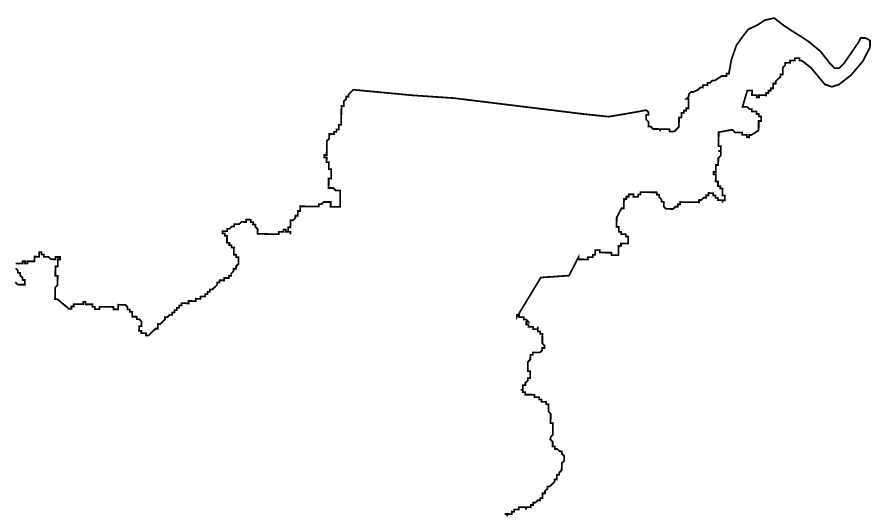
# Model space of a CAD drawing. Header units: metres. Extents: x 257673 to 289848, y 2129691 to 2228029.
# Drawn here: x 266903 to 268354, y 2163831 to 2164676 of the extents above; entities that cross this region are included whole.
import ezdxf

# ---------------------------------------------------------------- set-up
doc = ezdxf.new("R2010")
doc.units = ezdxf.units.M
doc.header["$MEASUREMENT"] = 0
doc.layers.add('HAZARDS LINE', color=1, linetype='Continuous')

msp = doc.modelspace()

# ---------------------------------------------------------------- linework, layer by layer
at = {"layer": 'HAZARDS LINE', "lineweight": 18}
for points in [[(266900.5, 2164257.3, 2.98, 2.98, 0), (266904.5, 2164257.3, 2.98, 2.98, 0), (266908.5, 2164257.2, 2.98, 2.98, 0), (266912.5, 2164257.2, 2.98, 2.98, 0), (266912.6, 2164261.1, 2.98, 2.98, 0), (266916.5, 2164261.1, 2.98, 2.98, 0), (266916.5, 2164257.1, 2.98, 2.98, 0), (266920.5, 2164257.1, 2.98, 2.98, 0), (266920.5, 2164261, 2.98, 2.98, 0), (266924.5, 2164261, 2.98, 2.98, 0), (266928.5, 2164260.9, 2.98, 2.98, 0), (266932.5, 2164260.9, 2.98, 2.98, 0), (266932.5, 2164264.9, 2.98, 2.98, 0), (266932.6, 2164268.9, 2.98, 2.98, 0), (266936.6, 2164268.8, 2.98, 2.98, 0), (266940.6, 2164268.7, 2.98, 2.98, 0), (266940.6, 2164272.7, 2.98, 2.98, 0), (266940.7, 2164276.7, 2.98, 2.98, 0), (266944.7, 2164276.7, 2.98, 2.98, 0), (266944.6, 2164272.7, 2.98, 2.98, 0), (266948.6, 2164272.6, 2.98, 2.98, 0), (266948.5, 2164268.6, 2.98, 2.98, 0), (266952.5, 2164268.6, 2.98, 2.98, 0), (266956.5, 2164268.5, 2.98, 2.98, 0), (266960.4, 2164264.5, 2.98, 2.98, 0), (266964.4, 2164264.4, 2.98, 2.98, 0), (266968.4, 2164264.4, 2.98, 2.98, 0), (266968.5, 2164268.4, 2.98, 2.98, 0), (266972.5, 2164268.3, 2.98, 2.98, 0), (266976.4, 2164268.3, 2.98, 2.98, 0), (266976.4, 2164264.3, 2.98, 2.98, 0), (266972.4, 2164264.3, 2.98, 2.98, 0), (266972.3, 2164260.3, 2.98, 2.98, 0), (266972.3, 2164256.4, 2.98, 2.98, 0), (266972.2, 2164252.4, 2.98, 2.98, 0), (266968.3, 2164252.4, 2.98, 2.98, 0), (266968.2, 2164248.4, 2.98, 2.98, 0), (266968.1, 2164244.5, 2.98, 2.98, 0), (266968.1, 2164240.5, 2.98, 2.98, 0), (266968, 2164236.5, 2.98, 2.98, 0), (266972, 2164236.4, 2.98, 2.98, 0), (266972, 2164232.4, 2.98, 2.98, 0), (266971.9, 2164228.5, 2.98, 2.98, 0), (266971.9, 2164224.5, 2.98, 2.98, 0), (266971.8, 2164220.5, 2.98, 2.98, 0), (266967.8, 2164216.5, 2.98, 2.98, 0), (266967.7, 2164212.6, 2.98, 2.98, 0), (266967.7, 2164208.6, 2.98, 2.98, 0), (266967.6, 2164204.6, 2.98, 2.98, 0), (266967.6, 2164200.6, 2.98, 2.98, 0), (266967.5, 2164196.6, 2.98, 2.98, 0), (266971.5, 2164196.6, 2.98, 2.98, 0), (266991.2, 2164180.3, 2.98, 2.98, 0), (266995.2, 2164180.3, 2.98, 2.98, 0), (266995.2, 2164184.3, 2.98, 2.98, 0), (266999.2, 2164184.2, 2.98, 2.98, 0), (266999.3, 2164188.2, 2.98, 2.98, 0), (267003.3, 2164188.2, 2.98, 2.98, 0), (267007.3, 2164188.1, 2.98, 2.98, 0), (267011.2, 2164188, 2.98, 2.98, 0), (267015.2, 2164188, 2.98, 2.98, 0), (267015.3, 2164192, 2.98, 2.98, 0), (267019.3, 2164191.9, 2.98, 2.98, 0), (267019.2, 2164187.9, 2.98, 2.98, 0), (267023.2, 2164187.9, 2.98, 2.98, 0), (267027.2, 2164187.8, 2.98, 2.98, 0), (267031.2, 2164187.8, 2.98, 2.98, 0), (267031.1, 2164183.8, 2.98, 2.98, 0), (267035.1, 2164183.7, 2.98, 2.98, 0), (267035.1, 2164179.8, 2.98, 2.98, 0), (267039, 2164179.7, 2.98, 2.98, 0), (267043, 2164179.6, 2.98, 2.98, 0), (267043.1, 2164183.6, 2.98, 2.98, 0), (267047.1, 2164183.6, 2.98, 2.98, 0), (267051, 2164183.5, 2.98, 2.98, 0), (267055, 2164183.5, 2.98, 2.98, 0), (267059, 2164183.4, 2.98, 2.98, 0), (267063, 2164183.4, 2.98, 2.98, 0), (267067, 2164183.3, 2.98, 2.98, 0), (267066.9, 2164179.3, 2.98, 2.98, 0), (267070.9, 2164179.3, 2.98, 2.98, 0), (267074.9, 2164179.2, 2.98, 2.98, 0), (267075, 2164183.2, 2.98, 2.98, 0), (267075, 2164187.2, 2.98, 2.98, 0), (267079, 2164187.1, 2.98, 2.98, 0), (267083, 2164187.1, 2.98, 2.98, 0), (267087, 2164187, 2.98, 2.98, 0), (267090.9, 2164183, 2.98, 2.98, 0), (267090.9, 2164179, 2.98, 2.98, 0), (267094.8, 2164178.9, 2.98, 2.98, 0), (267094.8, 2164175, 2.98, 2.98, 0), (267098.8, 2164174.9, 2.98, 2.98, 0), (267098.7, 2164170.9, 2.98, 2.98, 0), (267098.7, 2164166.9, 2.98, 2.98, 0), (267102.7, 2164166.9, 2.98, 2.98, 0), (267106.6, 2164166.8, 2.98, 2.98, 0), (267106.6, 2164162.8, 2.98, 2.98, 0), (267110.6, 2164162.8, 2.98, 2.98, 0), (267114.5, 2164158.7, 2.98, 2.98, 0), (267114.5, 2164154.8, 2.98, 2.98, 0), (267114.4, 2164150.8, 2.98, 2.98, 0), (267110.4, 2164150.8, 2.98, 2.98, 0), (267110.4, 2164146.8, 2.98, 2.98, 0), (267110.3, 2164142.9, 2.98, 2.98, 0), (267114.3, 2164142.8, 2.98, 2.98, 0), (267114.2, 2164138.8, 2.98, 2.98, 0), (267118.2, 2164138.8, 2.98, 2.98, 0), (267122.2, 2164138.7, 2.98, 2.98, 0), (267122.2, 2164134.7, 2.98, 2.98, 0), (267126.1, 2164134.7, 2.98, 2.98, 0), (267130.2, 2164138.6, 2.98, 2.98, 0), (267134.2, 2164142.5, 2.98, 2.98, 0), (267138.3, 2164146.5, 2.98, 2.98, 0), (267142.2, 2164146.4, 2.98, 2.98, 0), (267142.3, 2164150.4, 2.98, 2.98, 0), (267142.4, 2164154.4, 2.98, 2.98, 0), (267146.3, 2164154.3, 2.98, 2.98, 0), (267150.4, 2164158.3, 2.98, 2.98, 0), (267154.4, 2164162.2, 2.98, 2.98, 0), (267154.5, 2164166.2, 2.98, 2.98, 0), (267158.5, 2164166.1, 2.98, 2.98, 0), (267162.5, 2164170.1, 2.98, 2.98, 0), (267166.5, 2164170, 2.98, 2.98, 0), (267166.5, 2164174, 2.98, 2.98, 0), (267170.5, 2164173.9, 2.98, 2.98, 0), (267170.6, 2164177.9, 2.98, 2.98, 0), (267174.6, 2164177.9, 2.98, 2.98, 0), (267174.6, 2164181.9, 2.98, 2.98, 0), (267178.6, 2164181.8, 2.98, 2.98, 0), (267178.7, 2164185.8, 2.98, 2.98, 0), (267182.6, 2164185.7, 2.98, 2.98, 0), (267182.7, 2164189.7, 2.98, 2.98, 0), (267186.7, 2164189.7, 2.98, 2.98, 0), (267190.7, 2164189.6, 2.98, 2.98, 0), (267194.7, 2164189.6, 2.98, 2.98, 0), (267194.7, 2164193.6, 2.98, 2.98, 0), (267198.7, 2164193.5, 2.98, 2.98, 0), (267202.7, 2164193.4, 2.98, 2.98, 0), (267206.7, 2164193.4, 2.98, 2.98, 0), (267206.7, 2164197.4, 2.98, 2.98, 0), (267210.7, 2164197.3, 2.98, 2.98, 0), (267214.7, 2164197.3, 2.98, 2.98, 0), (267214.7, 2164201.3, 2.98, 2.98, 0), (267218.7, 2164201.2, 2.98, 2.98, 0), (267222.7, 2164201.2, 2.98, 2.98, 0), (267222.8, 2164205.1, 2.98, 2.98, 0), (267226.8, 2164205.1, 2.98, 2.98, 0), (267226.8, 2164209.1, 2.98, 2.98, 0), (267230.8, 2164209, 2.98, 2.98, 0), (267230.9, 2164213, 2.98, 2.98, 0), (267234.8, 2164213, 2.98, 2.98, 0), (267238.9, 2164216.9, 2.98, 2.98, 0), (267242.9, 2164220.8, 2.98, 2.98, 0), (267243, 2164224.8, 2.98, 2.98, 0), (267247, 2164224.8, 2.98, 2.98, 0), (267247, 2164228.7, 2.98, 2.98, 0), (267251, 2164228.7, 2.98, 2.98, 0), (267255, 2164228.6, 2.98, 2.98, 0), (267255, 2164232.6, 2.98, 2.98, 0), (267259, 2164232.6, 2.98, 2.98, 0), (267263, 2164232.5, 2.98, 2.98, 0), (267263.1, 2164236.5, 2.98, 2.98, 0), (267267.1, 2164236.4, 2.98, 2.98, 0), (267267.1, 2164240.4, 2.98, 2.98, 0), (267271.1, 2164244.4, 2.98, 2.98, 0), (267271.2, 2164248.4, 2.98, 2.98, 0), (267275.2, 2164248.3, 2.98, 2.98, 0), (267275.2, 2164252.3, 2.98, 2.98, 0), (267279.3, 2164256.2, 2.98, 2.98, 0), (267279.3, 2164260.2, 2.98, 2.98, 0), (267279.4, 2164264.2, 2.98, 2.98, 0), (267279.4, 2164268.2, 2.98, 2.98, 0), (267275.5, 2164268.2, 2.98, 2.98, 0), (267275.5, 2164272.2, 2.98, 2.98, 0), (267271.5, 2164272.3, 2.98, 2.98, 0), (267271.6, 2164276.3, 2.98, 2.98, 0), (267271.6, 2164280.2, 2.98, 2.98, 0), (267271.7, 2164284.2, 2.98, 2.98, 0), (267267.7, 2164284.3, 2.98, 2.98, 0), (267267.7, 2164288.3, 2.98, 2.98, 0), (267263.8, 2164288.3, 2.98, 2.98, 0), (267263.8, 2164292.3, 2.98, 2.98, 0), (267259.8, 2164292.4, 2.98, 2.98, 0), (267259.9, 2164296.4, 2.98, 2.98, 0), (267259.9, 2164300.3, 2.98, 2.98, 0), (267260, 2164304.3, 2.98, 2.98, 0), (267256, 2164304.4, 2.98, 2.98, 0), (267256.1, 2164308.4, 2.98, 2.98, 0), (267252.1, 2164308.4, 2.98, 2.98, 0), (267252.1, 2164312.4, 2.98, 2.98, 0), (267256.1, 2164312.4, 2.98, 2.98, 0), (267260.1, 2164312.3, 2.98, 2.98, 0), (267260.2, 2164316.3, 2.98, 2.98, 0), (267264.1, 2164316.2, 2.98, 2.98, 0), (267268.2, 2164320.2, 2.98, 2.98, 0), (267272.2, 2164320.1, 2.98, 2.98, 0), (267272.2, 2164324.1, 2.98, 2.98, 0), (267276.2, 2164324, 2.98, 2.98, 0), (267280.2, 2164324, 2.98, 2.98, 0), (267284.2, 2164327.9, 2.98, 2.98, 0), (267288.2, 2164327.9, 2.98, 2.98, 0), (267292.2, 2164327.8, 2.98, 2.98, 0), (267292.3, 2164331.8, 2.98, 2.98, 0), (267296.2, 2164331.8, 2.98, 2.98, 0), (267300.2, 2164331.7, 2.98, 2.98, 0), (267300.2, 2164327.7, 2.98, 2.98, 0), (267304.2, 2164327.7, 2.98, 2.98, 0), (267304.1, 2164323.7, 2.98, 2.98, 0), (267308.1, 2164323.6, 2.98, 2.98, 0), (267308, 2164319.6, 2.98, 2.98, 0), (267312, 2164315.6, 2.98, 2.98, 0), (267311.9, 2164311.6, 2.98, 2.98, 0), (267311.9, 2164307.6, 2.98, 2.98, 0), (267315.9, 2164307.6, 2.98, 2.98, 0), (267319.8, 2164307.5, 2.98, 2.98, 0), (267323.8, 2164307.5, 2.98, 2.98, 0), (267327.8, 2164307.4, 2.98, 2.98, 0), (267331.8, 2164307.3, 2.98, 2.98, 0), (267335.8, 2164307.3, 2.98, 2.98, 0), (267339.8, 2164307.2, 2.98, 2.98, 0), (267343.8, 2164307.2, 2.98, 2.98, 0), (267347.7, 2164307.1, 2.98, 2.98, 0), (267347.8, 2164311.1, 2.98, 2.98, 0), (267351.8, 2164311.1, 2.98, 2.98, 0), (267355.8, 2164311, 2.98, 2.98, 0), (267355.8, 2164315, 2.98, 2.98, 0), (267359.8, 2164314.9, 2.98, 2.98, 0), (267359.8, 2164311, 2.98, 2.98, 0), (267363.7, 2164310.9, 2.98, 2.98, 0), (267367.7, 2164310.9, 2.98, 2.98, 0), (267367.7, 2164306.9, 2.98, 2.98, 0), (267367.7, 2164310.9, 2.98, 2.98, 0), (267363.7, 2164310.9, 2.98, 2.98, 0), (267363.8, 2164314.9, 2.98, 2.98, 0), (267363.8, 2164318.9, 2.98, 2.98, 0), (267367.8, 2164318.8, 2.98, 2.98, 0), (267367.9, 2164322.8, 2.98, 2.98, 0), (267367.9, 2164326.8, 2.98, 2.98, 0), (267368, 2164330.8, 2.98, 2.98, 0), (267372, 2164330.7, 2.98, 2.98, 0), (267376, 2164334.7, 2.98, 2.98, 0), (267376.1, 2164338.7, 2.98, 2.98, 0), (267380.1, 2164338.6, 2.98, 2.98, 0), (267380.1, 2164342.6, 2.98, 2.98, 0), (267380.2, 2164346.6, 2.98, 2.98, 0), (267384.2, 2164346.5, 2.98, 2.98, 0), (267384.2, 2164350.5, 2.98, 2.98, 0), (267384.3, 2164354.5, 2.98, 2.98, 0), (267388.2, 2164354.4, 2.98, 2.98, 0), (267392.2, 2164354.4, 2.98, 2.98, 0), (267400.2, 2164354.3, 2.98, 2.98, 0), (267408.2, 2164354.2, 2.98, 2.98, 0), (267412.2, 2164354.1, 2.98, 2.98, 0), (267416.1, 2164354.1, 2.98, 2.98, 0), (267416.2, 2164358.1, 2.98, 2.98, 0), (267420.2, 2164358, 2.98, 2.98, 0), (267424.2, 2164361.9, 2.98, 2.98, 0), (267428.2, 2164361.9, 2.98, 2.98, 0), (267432.2, 2164361.8, 2.98, 2.98, 0), (267436.2, 2164361.8, 2.98, 2.98, 0), (267436.1, 2164357.8, 2.98, 2.98, 0), (267436.1, 2164353.8, 2.98, 2.98, 0), (267440.1, 2164353.7, 2.98, 2.98, 0), (267444.1, 2164353.7, 2.98, 2.98, 0), (267448, 2164353.6, 2.98, 2.98, 0), (267452, 2164353.6, 2.98, 2.98, 0), (267452.1, 2164357.6, 2.98, 2.98, 0), (267452.1, 2164361.6, 2.98, 2.98, 0), (267452.2, 2164365.5, 2.98, 2.98, 0), (267452.2, 2164369.5, 2.98, 2.98, 0), (267452.3, 2164373.5, 2.98, 2.98, 0), (267452.3, 2164377.5, 2.98, 2.98, 0), (267452.4, 2164381.5, 2.98, 2.98, 0), (267448.4, 2164381.5, 2.98, 2.98, 0), (267444.4, 2164381.6, 2.98, 2.98, 0), (267440.5, 2164385.6, 2.98, 2.98, 0), (267436.5, 2164385.7, 2.98, 2.98, 0), (267432.5, 2164385.7, 2.98, 2.98, 0), (267432.6, 2164389.7, 2.98, 2.98, 0), (267432.6, 2164393.7, 2.98, 2.98, 0), (267432.7, 2164397.7, 2.98, 2.98, 0), (267432.7, 2164401.7, 2.98, 2.98, 0), (267436.7, 2164401.6, 2.98, 2.98, 0), (267436.8, 2164405.6, 2.98, 2.98, 0), (267436.8, 2164409.6, 2.98, 2.98, 0), (267436.9, 2164413.6, 2.98, 2.98, 0), (267436.9, 2164417.6, 2.98, 2.98, 0), (267433, 2164417.6, 2.98, 2.98, 0), (267433, 2164421.6, 2.98, 2.98, 0), (267433.1, 2164425.6, 2.98, 2.98, 0), (267433.1, 2164429.6, 2.98, 2.98, 0), (267429.1, 2164429.7, 2.98, 2.98, 0), (267429.2, 2164433.6, 2.98, 2.98, 0), (267429.2, 2164437.6, 2.98, 2.98, 0), (267425.2, 2164437.7, 2.98, 2.98, 0), (267425.3, 2164441.7, 2.98, 2.98, 0), (267429.3, 2164441.6, 2.98, 2.98, 0), (267429.3, 2164445.6, 2.98, 2.98, 0), (267429.4, 2164449.6, 2.98, 2.98, 0), (267429.4, 2164453.6, 2.98, 2.98, 0), (267429.5, 2164457.6, 2.98, 2.98, 0), (267429.6, 2164461.5, 2.98, 2.98, 0), (267429.6, 2164465.5, 2.98, 2.98, 0), (267433.6, 2164469.5, 2.98, 2.98, 0), (267433.7, 2164473.5, 2.98, 2.98, 0), (267433.8, 2164477.4, 2.98, 2.98, 0), (267437.7, 2164477.4, 2.98, 2.98, 0), (267441.7, 2164477.3, 2.98, 2.98, 0), (267441.8, 2164481.3, 2.98, 2.98, 0), (267445.8, 2164481.3, 2.98, 2.98, 0), (267445.8, 2164485.3, 2.98, 2.98, 0), (267449.8, 2164485.2, 2.98, 2.98, 0), (267449.9, 2164489.2, 2.98, 2.98, 0), (267449.9, 2164493.2, 2.98, 2.98, 0), (267453.9, 2164493.1, 2.98, 2.98, 0), (267454, 2164497.1, 2.98, 2.98, 0), (267454, 2164501.1, 2.98, 2.98, 0), (267454.1, 2164505.1, 2.98, 2.98, 0), (267454.1, 2164509.1, 2.98, 2.98, 0), (267454.2, 2164513.1, 2.98, 2.98, 0), (267454.2, 2164517, 2.98, 2.98, 0), (267454.3, 2164521, 2.98, 2.98, 0), (267454.3, 2164525, 2.98, 2.98, 0), (267458.3, 2164525, 2.98, 2.98, 0), (267458.4, 2164528.9, 2.98, 2.98, 0), (267458.4, 2164532.9, 2.98, 2.98, 0), (267462.5, 2164536.9, 2.98, 2.98, 0), (267462.5, 2164540.9, 2.98, 2.98, 0), (267466.5, 2164540.8, 2.98, 2.98, 0), (267466.6, 2164544.8, 2.98, 2.98, 0), (267474.6, 2164552.7, 2.98, 2.98, 0), (267574.2, 2164543.3, 2.98, 2.98, 0), (267645.9, 2164538.4, 2.98, 2.98, 0), (267864.8, 2164511.5, 2.98, 2.98, 0), (267908.6, 2164506.9, 2.98, 2.98, 0), (267952.5, 2164514.3, 2.98, 2.98, 0), (267972.5, 2164518, 2.98, 2.98, 0), (267976.5, 2164514, 2.98, 2.98, 0), (267976.4, 2164510, 2.98, 2.98, 0), (267972.4, 2164510.1, 2.98, 2.98, 0), (267972.4, 2164506.1, 2.98, 2.98, 0), (267972.3, 2164502.1, 2.98, 2.98, 0), (267976.2, 2164498.1, 2.98, 2.98, 0), (267976.2, 2164494.1, 2.98, 2.98, 0), (267976.1, 2164490.1, 2.98, 2.98, 0), (267980.1, 2164490, 2.98, 2.98, 0), (267984.1, 2164486, 2.98, 2.98, 0), (267988, 2164485.9, 2.98, 2.98, 0), (267992, 2164485.9, 2.98, 2.98, 0), (267996, 2164485.8, 2.98, 2.98, 0), (267996, 2164481.8, 2.98, 2.98, 0), (267996, 2164485.8, 2.98, 2.98, 0), (268000, 2164485.8, 2.98, 2.98, 0), (268004, 2164485.7, 2.98, 2.98, 0), (268008, 2164485.7, 2.98, 2.98, 0), (268012, 2164485.6, 2.98, 2.98, 0), (268011.9, 2164481.6, 2.98, 2.98, 0), (268015.9, 2164481.6, 2.98, 2.98, 0), (268019.9, 2164481.5, 2.98, 2.98, 0), (268028, 2164489.4, 2.98, 2.98, 0), (268028, 2164493.4, 2.98, 2.98, 0), (268028.1, 2164497.4, 2.98, 2.98, 0), (268028.1, 2164501.3, 2.98, 2.98, 0), (268028.2, 2164505.3, 2.98, 2.98, 0), (268032.2, 2164505.3, 2.98, 2.98, 0), (268032.2, 2164509.3, 2.98, 2.98, 0), (268032.3, 2164513.3, 2.98, 2.98, 0), (268036.3, 2164513.2, 2.98, 2.98, 0), (268036.3, 2164517.2, 2.98, 2.98, 0), (268040.3, 2164517.1, 2.98, 2.98, 0), (268040.3, 2164521.1, 2.98, 2.98, 0), (268044.3, 2164521.1, 2.98, 2.98, 0), (268044.4, 2164525.1, 2.98, 2.98, 0), (268044.4, 2164529, 2.98, 2.98, 0), (268044.5, 2164533, 2.98, 2.98, 0), (268044.5, 2164537, 2.98, 2.98, 0), (268040.6, 2164537.1, 2.98, 2.98, 0), (268044.6, 2164541, 2.98, 2.98, 0), (268044.7, 2164545, 2.98, 2.98, 0), (268048.7, 2164548.9, 2.98, 2.98, 0), (268052.7, 2164548.9, 2.98, 2.98, 0), (268060.7, 2164552.7, 2.98, 2.98, 0), (268064.7, 2164556.7, 2.98, 2.98, 0), (268068.7, 2164556.6, 2.98, 2.98, 0), (268068.8, 2164560.6, 2.98, 2.98, 0), (268072.8, 2164560.6, 2.98, 2.98, 0), (268076.8, 2164560.5, 2.98, 2.98, 0), (268076.8, 2164564.5, 2.98, 2.98, 0), (268080.8, 2164564.4, 2.98, 2.98, 0), (268084.8, 2164568.4, 2.98, 2.98, 0), (268088.8, 2164568.3, 2.98, 2.98, 0), (268100.9, 2164576.1, 2.98, 2.98, 0), (268104.9, 2164576.1, 2.98, 2.98, 0), (268108.9, 2164576, 2.98, 2.98, 0), (268108.9, 2164580, 2.98, 2.98, 0), (268112.9, 2164580, 2.98, 2.98, 0), (268117.2, 2164603.8, 2.98, 2.98, 0), (268125.5, 2164627.6, 2.98, 2.98, 0), (268133.6, 2164639.5, 2.98, 2.98, 0), (268145.8, 2164655.3, 2.98, 2.98, 0), (268161.9, 2164663, 2.98, 2.98, 0), (268173.9, 2164670.9, 2.98, 2.98, 0), (268189.9, 2164674.6, 2.98, 2.98, 0), (268205.7, 2164662.4, 2.98, 2.98, 0), (268217.6, 2164654.3, 2.98, 2.98, 0), (268237.3, 2164642.1, 2.98, 2.98, 0), (268249.2, 2164634, 2.98, 2.98, 0), (268268.9, 2164617.7, 2.98, 2.98, 0), (268284.6, 2164597.6, 2.98, 2.98, 0), (268292.4, 2164589.5, 2.98, 2.98, 0), (268300.4, 2164589.4, 2.98, 2.98, 0), (268308.5, 2164597.3, 2.98, 2.98, 0), (268332.9, 2164632.8, 2.98, 2.98, 0), (268337, 2164640.7, 2.98, 2.98, 0), (268345, 2164640.6, 2.98, 2.98, 0), (268352.9, 2164636.5, 2.98, 2.98, 0), (268352.7, 2164624.6, 2.98, 2.98, 0), (268340.4, 2164600.8, 2.98, 2.98, 0), (268320.2, 2164577.2, 2.98, 2.98, 0), (268300, 2164561.5, 2.98, 2.98, 0), (268288, 2164557.7, 2.98, 2.98, 0), (268276.1, 2164561.8, 2.98, 2.98, 0), (268252.6, 2164590, 2.98, 2.98, 0), (268236.8, 2164602.2, 2.98, 2.98, 0), (268232.8, 2164602.3, 2.98, 2.98, 0), (268232.9, 2164606.3, 2.98, 2.98, 0), (268228.9, 2164606.3, 2.98, 2.98, 0), (268224.9, 2164606.4, 2.98, 2.98, 0), (268224.8, 2164602.4, 2.98, 2.98, 0), (268220.8, 2164602.4, 2.98, 2.98, 0), (268216.9, 2164602.5, 2.98, 2.98, 0), (268216.8, 2164598.5, 2.98, 2.98, 0), (268212.8, 2164598.6, 2.98, 2.98, 0), (268208.8, 2164598.6, 2.98, 2.98, 0), (268208.8, 2164594.6, 2.98, 2.98, 0), (268204.7, 2164590.7, 2.98, 2.98, 0), (268204.7, 2164586.7, 2.98, 2.98, 0), (268204.6, 2164582.7, 2.98, 2.98, 0), (268204.6, 2164578.7, 2.98, 2.98, 0), (268200.6, 2164578.8, 2.98, 2.98, 0), (268200.5, 2164574.8, 2.98, 2.98, 0), (268196.5, 2164570.9, 2.98, 2.98, 0), (268192.5, 2164566.9, 2.98, 2.98, 0), (268192.4, 2164562.9, 2.98, 2.98, 0), (268188.4, 2164563, 2.98, 2.98, 0), (268188.4, 2164559, 2.98, 2.98, 0), (268188.3, 2164555, 2.98, 2.98, 0), (268184.3, 2164555.1, 2.98, 2.98, 0), (268184.3, 2164551.1, 2.98, 2.98, 0), (268180.3, 2164551.1, 2.98, 2.98, 0), (268180.2, 2164547.2, 2.98, 2.98, 0), (268176.3, 2164547.2, 2.98, 2.98, 0), (268176.2, 2164543.2, 2.98, 2.98, 0), (268172.2, 2164543.3, 2.98, 2.98, 0), (268168.2, 2164543.3, 2.98, 2.98, 0), (268164.2, 2164543.4, 2.98, 2.98, 0), (268164.2, 2164539.4, 2.98, 2.98, 0), (268160.2, 2164539.4, 2.98, 2.98, 0), (268160.3, 2164543.4, 2.98, 2.98, 0), (268156.3, 2164543.5, 2.98, 2.98, 0), (268152.3, 2164543.5, 2.98, 2.98, 0), (268152.3, 2164547.5, 2.98, 2.98, 0), (268152.4, 2164551.5, 2.98, 2.98, 0), (268148.4, 2164551.6, 2.98, 2.98, 0), (268144.4, 2164551.6, 2.98, 2.98, 0), (268136.1, 2164523.8, 2.98, 2.98, 0), (268140.1, 2164523.8, 2.98, 2.98, 0), (268144, 2164523.7, 2.98, 2.98, 0), (268148, 2164519.7, 2.98, 2.98, 0), (268152, 2164519.6, 2.98, 2.98, 0), (268151.9, 2164515.6, 2.98, 2.98, 0), (268155.9, 2164515.6, 2.98, 2.98, 0), (268159.9, 2164515.5, 2.98, 2.98, 0), (268159.8, 2164511.5, 2.98, 2.98, 0), (268163.8, 2164511.5, 2.98, 2.98, 0), (268163.8, 2164507.5, 2.98, 2.98, 0), (268167.7, 2164507.4, 2.98, 2.98, 0), (268167.7, 2164503.5, 2.98, 2.98, 0), (268167.6, 2164499.5, 2.98, 2.98, 0), (268163.6, 2164499.5, 2.98, 2.98, 0), (268163.6, 2164495.5, 2.98, 2.98, 0), (268163.5, 2164491.6, 2.98, 2.98, 0), (268163.5, 2164487.6, 2.98, 2.98, 0), (268163.4, 2164483.6, 2.98, 2.98, 0), (268151.4, 2164475.8, 2.98, 2.98, 0), (268147.4, 2164475.8, 2.98, 2.98, 0), (268147.3, 2164471.8, 2.98, 2.98, 0), (268143.3, 2164471.9, 2.98, 2.98, 0), (268143.4, 2164475.9, 2.98, 2.98, 0), (268139.4, 2164475.9, 2.98, 2.98, 0), (268135.4, 2164476, 2.98, 2.98, 0), (268135.5, 2164480, 2.98, 2.98, 0), (268131.5, 2164480, 2.98, 2.98, 0), (268127.5, 2164480.1, 2.98, 2.98, 0), (268123.5, 2164480.1, 2.98, 2.98, 0), (268119.6, 2164484.2, 2.98, 2.98, 0), (268115.6, 2164484.2, 2.98, 2.98, 0), (268095.6, 2164480.5, 2.98, 2.98, 0), (268095.6, 2164476.5, 2.98, 2.98, 0), (268095.5, 2164472.5, 2.98, 2.98, 0), (268095.5, 2164468.5, 2.98, 2.98, 0), (268095.4, 2164464.6, 2.98, 2.98, 0), (268095.3, 2164460.6, 2.98, 2.98, 0), (268095.3, 2164456.6, 2.98, 2.98, 0), (268099.3, 2164456.5, 2.98, 2.98, 0), (268099.2, 2164452.5, 2.98, 2.98, 0), (268099.2, 2164448.6, 2.98, 2.98, 0), (268095.2, 2164448.6, 2.98, 2.98, 0), (268099.2, 2164448.6, 2.98, 2.98, 0), (268099.1, 2164444.6, 2.98, 2.98, 0), (268099.1, 2164440.6, 2.98, 2.98, 0), (268095, 2164436.6, 2.98, 2.98, 0), (268095, 2164432.7, 2.98, 2.98, 0), (268094.9, 2164428.7, 2.98, 2.98, 0), (268094.9, 2164424.7, 2.98, 2.98, 0), (268090.9, 2164424.7, 2.98, 2.98, 0), (268090.8, 2164420.8, 2.98, 2.98, 0), (268090.8, 2164416.8, 2.98, 2.98, 0), (268090.7, 2164412.8, 2.98, 2.98, 0), (268086.7, 2164412.8, 2.98, 2.98, 0), (268086.7, 2164408.8, 2.98, 2.98, 0), (268090.7, 2164408.8, 2.98, 2.98, 0), (268090.6, 2164404.8, 2.98, 2.98, 0), (268090.6, 2164400.8, 2.98, 2.98, 0), (268090.5, 2164396.8, 2.98, 2.98, 0), (268094.5, 2164396.8, 2.98, 2.98, 0), (268094.4, 2164392.8, 2.98, 2.98, 0), (268094.4, 2164388.8, 2.98, 2.98, 0), (268098.4, 2164388.8, 2.98, 2.98, 0), (268098.3, 2164384.8, 2.98, 2.98, 0), (268102.3, 2164384.7, 2.98, 2.98, 0), (268102.2, 2164380.7, 2.98, 2.98, 0), (268102.2, 2164376.7, 2.98, 2.98, 0), (268102.1, 2164372.8, 2.98, 2.98, 0), (268106.1, 2164372.7, 2.98, 2.98, 0), (268106.1, 2164368.7, 2.98, 2.98, 0), (268106, 2164364.7, 2.98, 2.98, 0), (268102, 2164364.8, 2.98, 2.98, 0), (268102, 2164360.8, 2.98, 2.98, 0), (268102, 2164364.8, 2.98, 2.98, 0), (268098, 2164364.8, 2.98, 2.98, 0), (268094.1, 2164364.9, 2.98, 2.98, 0), (268094.1, 2164368.9, 2.98, 2.98, 0), (268090.1, 2164368.9, 2.98, 2.98, 0), (268090.2, 2164372.9, 2.98, 2.98, 0), (268086.2, 2164373, 2.98, 2.98, 0), (268086.3, 2164377, 2.98, 2.98, 0), (268082.3, 2164377, 2.98, 2.98, 0), (268078.3, 2164377.1, 2.98, 2.98, 0), (268078.2, 2164373.1, 2.98, 2.98, 0), (268074.2, 2164373.1, 2.98, 2.98, 0), (268074.2, 2164369.1, 2.98, 2.98, 0), (268070.2, 2164369.2, 2.98, 2.98, 0), (268066.2, 2164365.3, 2.98, 2.98, 0), (268062.2, 2164365.3, 2.98, 2.98, 0), (268062.1, 2164361.3, 2.98, 2.98, 0), (268058.1, 2164361.4, 2.98, 2.98, 0), (268054.1, 2164361.4, 2.98, 2.98, 0), (268050.2, 2164361.5, 2.98, 2.98, 0), (268046.2, 2164361.5, 2.98, 2.98, 0), (268042.2, 2164361.6, 2.98, 2.98, 0), (268038.2, 2164361.7, 2.98, 2.98, 0), (268034.2, 2164361.7, 2.98, 2.98, 0), (268030.2, 2164361.8, 2.98, 2.98, 0), (268030.2, 2164357.8, 2.98, 2.98, 0), (268026.2, 2164357.8, 2.98, 2.98, 0), (268026.1, 2164353.8, 2.98, 2.98, 0), (268022.2, 2164353.9, 2.98, 2.98, 0), (268018.1, 2164350, 2.98, 2.98, 0), (268014.1, 2164350, 2.98, 2.98, 0), (268010.1, 2164350.1, 2.98, 2.98, 0), (268006.2, 2164350.1, 2.98, 2.98, 0), (268002.2, 2164354.2, 2.98, 2.98, 0), (268002.3, 2164358.1, 2.98, 2.98, 0), (268002.3, 2164362.1, 2.98, 2.98, 0), (267998.3, 2164362.2, 2.98, 2.98, 0), (267998.4, 2164366.2, 2.98, 2.98, 0), (267994.5, 2164370.2, 2.98, 2.98, 0), (267994.5, 2164374.2, 2.98, 2.98, 0), (267990.5, 2164374.3, 2.98, 2.98, 0), (267990.6, 2164378.2, 2.98, 2.98, 0), (267986.6, 2164378.3, 2.98, 2.98, 0), (267982.6, 2164378.3, 2.98, 2.98, 0), (267978.6, 2164378.4, 2.98, 2.98, 0), (267974.6, 2164378.5, 2.98, 2.98, 0), (267970.7, 2164378.5, 2.98, 2.98, 0), (267966.7, 2164378.6, 2.98, 2.98, 0), (267962.7, 2164378.6, 2.98, 2.98, 0), (267962.6, 2164374.6, 2.98, 2.98, 0), (267958.6, 2164374.7, 2.98, 2.98, 0), (267958.6, 2164370.7, 2.98, 2.98, 0), (267954.6, 2164370.7, 2.98, 2.98, 0), (267950.6, 2164370.8, 2.98, 2.98, 0), (267950.7, 2164374.8, 2.98, 2.98, 0), (267946.7, 2164374.8, 2.98, 2.98, 0), (267942.7, 2164374.9, 2.98, 2.98, 0), (267942.6, 2164370.9, 2.98, 2.98, 0), (267938.7, 2164371, 2.98, 2.98, 0), (267938.6, 2164367, 2.98, 2.98, 0), (267934.6, 2164367, 2.98, 2.98, 0), (267934.6, 2164363, 2.98, 2.98, 0), (267934.5, 2164359.1, 2.98, 2.98, 0), (267934.5, 2164355.1, 2.98, 2.98, 0), (267934.4, 2164351.1, 2.98, 2.98, 0), (267930.4, 2164351.1, 2.98, 2.98, 0), (267926.3, 2164343.2, 2.98, 2.98, 0), (267922.2, 2164335.3, 2.98, 2.98, 0), (267922.2, 2164331.3, 2.98, 2.98, 0), (267922.1, 2164327.3, 2.98, 2.98, 0), (267922.1, 2164323.3, 2.98, 2.98, 0), (267922, 2164319.4, 2.98, 2.98, 0), (267926, 2164319.3, 2.98, 2.98, 0), (267925.9, 2164315.3, 2.98, 2.98, 0), (267925.9, 2164311.3, 2.98, 2.98, 0), (267929.9, 2164311.3, 2.98, 2.98, 0), (267929.8, 2164307.3, 2.98, 2.98, 0), (267933.8, 2164307.2, 2.98, 2.98, 0), (267937.8, 2164307.2, 2.98, 2.98, 0), (267937.7, 2164303.2, 2.98, 2.98, 0), (267941.7, 2164303.1, 2.98, 2.98, 0), (267941.7, 2164299.1, 2.98, 2.98, 0), (267941.6, 2164295.2, 2.98, 2.98, 0), (267941.6, 2164291.2, 2.98, 2.98, 0), (267937.6, 2164291.2, 2.98, 2.98, 0), (267933.6, 2164291.3, 2.98, 2.98, 0), (267929.6, 2164291.3, 2.98, 2.98, 0), (267929.6, 2164287.3, 2.98, 2.98, 0), (267925.6, 2164287.4, 2.98, 2.98, 0), (267925.5, 2164283.4, 2.98, 2.98, 0), (267925.5, 2164279.4, 2.98, 2.98, 0), (267925.4, 2164275.4, 2.98, 2.98, 0), (267925.4, 2164271.5, 2.98, 2.98, 0), (267921.4, 2164271.5, 2.98, 2.98, 0), (267917.4, 2164271.6, 2.98, 2.98, 0), (267913.4, 2164271.6, 2.98, 2.98, 0), (267913.5, 2164275.6, 2.98, 2.98, 0), (267909.5, 2164275.7, 2.98, 2.98, 0), (267905.5, 2164275.7, 2.98, 2.98, 0), (267901.5, 2164275.8, 2.98, 2.98, 0), (267897.5, 2164275.8, 2.98, 2.98, 0), (267893.5, 2164275.9, 2.98, 2.98, 0), (267893.6, 2164279.9, 2.98, 2.98, 0), (267889.6, 2164279.9, 2.98, 2.98, 0), (267885.6, 2164280, 2.98, 2.98, 0), (267885.5, 2164276, 2.98, 2.98, 0), (267885.5, 2164272, 2.98, 2.98, 0), (267881.5, 2164272, 2.98, 2.98, 0), (267881.5, 2164268.1, 2.98, 2.98, 0), (267877.5, 2164268.1, 2.98, 2.98, 0), (267873.5, 2164268.2, 2.98, 2.98, 0), (267873.4, 2164264.2, 2.98, 2.98, 0), (267869.4, 2164264.2, 2.98, 2.98, 0), (267865.5, 2164264.3, 2.98, 2.98, 0), (267861.5, 2164264.3, 2.98, 2.98, 0), (267857.5, 2164264.4, 2.98, 2.98, 0), (267857.5, 2164268.4, 2.98, 2.98, 0), (267841.2, 2164236.7, 2.98, 2.98, 0), (267793.3, 2164233.4, 2.98, 2.98, 0), (267752.5, 2164166.1, 2.98, 2.98, 0), (267752.6, 2164170.1, 2.98, 2.98, 0), (267756.5, 2164170.1, 2.98, 2.98, 0), (267756.5, 2164166.1, 2.98, 2.98, 0), (267760.5, 2164166, 2.98, 2.98, 0), (267764.5, 2164166, 2.98, 2.98, 0), (267764.4, 2164162, 2.98, 2.98, 0), (267768.4, 2164161.9, 2.98, 2.98, 0), (267772.3, 2164157.9, 2.98, 2.98, 0), (267768.3, 2164157.9, 2.98, 2.98, 0), (267768.3, 2164153.9, 2.98, 2.98, 0), (267772.3, 2164153.9, 2.98, 2.98, 0), (267772.2, 2164149.9, 2.98, 2.98, 0), (267776.2, 2164149.8, 2.98, 2.98, 0), (267780.2, 2164149.8, 2.98, 2.98, 0), (267780.1, 2164145.8, 2.98, 2.98, 0), (267784.1, 2164145.8, 2.98, 2.98, 0), (267788.1, 2164145.7, 2.98, 2.98, 0), (267788.2, 2164149.7, 2.98, 2.98, 0), (267788.1, 2164145.7, 2.98, 2.98, 0), (267788.1, 2164141.7, 2.98, 2.98, 0), (267792, 2164141.7, 2.98, 2.98, 0), (267792, 2164137.7, 2.98, 2.98, 0), (267796, 2164137.6, 2.98, 2.98, 0), (267795.9, 2164133.6, 2.98, 2.98, 0), (267795.9, 2164129.6, 2.98, 2.98, 0), (267795.8, 2164125.7, 2.98, 2.98, 0), (267795.8, 2164121.7, 2.98, 2.98, 0), (267799.7, 2164117.6, 2.98, 2.98, 0), (267799.6, 2164113.6, 2.98, 2.98, 0), (267795.7, 2164113.7, 2.98, 2.98, 0), (267795.6, 2164109.7, 2.98, 2.98, 0), (267791.6, 2164105.8, 2.98, 2.98, 0), (267787.6, 2164105.8, 2.98, 2.98, 0), (267783.6, 2164105.9, 2.98, 2.98, 0), (267779.6, 2164105.9, 2.98, 2.98, 0), (267779.6, 2164102, 2.98, 2.98, 0), (267775.6, 2164102, 2.98, 2.98, 0), (267775.5, 2164098, 2.98, 2.98, 0), (267775.5, 2164094, 2.98, 2.98, 0), (267771.4, 2164090.1, 2.98, 2.98, 0), (267771.4, 2164086.1, 2.98, 2.98, 0), (267771.3, 2164082.1, 2.98, 2.98, 0), (267771.3, 2164078.1, 2.98, 2.98, 0), (267771.2, 2164074.2, 2.98, 2.98, 0), (267775.2, 2164074.1, 2.98, 2.98, 0), (267775.1, 2164070.1, 2.98, 2.98, 0), (267775.1, 2164066.1, 2.98, 2.98, 0), (267775, 2164062.1, 2.98, 2.98, 0), (267771, 2164062.2, 2.98, 2.98, 0), (267771, 2164058.2, 2.98, 2.98, 0), (267766.9, 2164054.3, 2.98, 2.98, 0), (267766.9, 2164050.3, 2.98, 2.98, 0), (267762.9, 2164050.3, 2.98, 2.98, 0), (267762.9, 2164046.4, 2.98, 2.98, 0), (267762.8, 2164042.4, 2.98, 2.98, 0), (267758.8, 2164042.4, 2.98, 2.98, 0), (267762.8, 2164042.4, 2.98, 2.98, 0), (267762.7, 2164038.4, 2.98, 2.98, 0), (267766.7, 2164038.3, 2.98, 2.98, 0), (267766.7, 2164034.3, 2.98, 2.98, 0), (267770.7, 2164034.3, 2.98, 2.98, 0), (267774.7, 2164034.2, 2.98, 2.98, 0), (267778.6, 2164034.2, 2.98, 2.98, 0), (267782.6, 2164034.1, 2.98, 2.98, 0), (267782.6, 2164030.1, 2.98, 2.98, 0), (267786.6, 2164030.1, 2.98, 2.98, 0), (267790.5, 2164030, 2.98, 2.98, 0), (267790.5, 2164026, 2.98, 2.98, 0), (267794.5, 2164026, 2.98, 2.98, 0), (267794.4, 2164022, 2.98, 2.98, 0), (267798.4, 2164021.9, 2.98, 2.98, 0), (267802.4, 2164021.9, 2.98, 2.98, 0), (267802.3, 2164017.9, 2.98, 2.98, 0), (267806.3, 2164017.9, 2.98, 2.98, 0), (267806.3, 2164013.9, 2.98, 2.98, 0), (267806.2, 2164009.9, 2.98, 2.98, 0), (267806.2, 2164005.9, 2.98, 2.98, 0), (267810.1, 2164001.9, 2.98, 2.98, 0), (267810, 2163997.9, 2.98, 2.98, 0), (267810, 2163993.9, 2.98, 2.98, 0), (267809.9, 2163989.9, 2.98, 2.98, 0), (267809.9, 2163985.9, 2.98, 2.98, 0), (267813.9, 2163985.9, 2.98, 2.98, 0), (267813.8, 2163981.9, 2.98, 2.98, 0), (267813.8, 2163977.9, 2.98, 2.98, 0), (267813.7, 2163973.9, 2.98, 2.98, 0), (267813.7, 2163969.9, 2.98, 2.98, 0), (267813.6, 2163965.9, 2.98, 2.98, 0), (267809.6, 2163962, 2.98, 2.98, 0), (267809.5, 2163958, 2.98, 2.98, 0), (267813.4, 2163954, 2.98, 2.98, 0), (267813.4, 2163950, 2.98, 2.98, 0), (267813.3, 2163946, 2.98, 2.98, 0), (267817.3, 2163945.9, 2.98, 2.98, 0), (267817.3, 2163941.9, 2.98, 2.98, 0), (267821.3, 2163941.9, 2.98, 2.98, 0), (267825.2, 2163937.9, 2.98, 2.98, 0), (267829.2, 2163937.8, 2.98, 2.98, 0), (267829.1, 2163933.8, 2.98, 2.98, 0), (267833.1, 2163929.8, 2.98, 2.98, 0), (267833, 2163925.8, 2.98, 2.98, 0), (267832.9, 2163921.8, 2.98, 2.98, 0), (267828.9, 2163917.9, 2.98, 2.98, 0), (267828.9, 2163913.9, 2.98, 2.98, 0), (267828.8, 2163909.9, 2.98, 2.98, 0), (267828.7, 2163905.9, 2.98, 2.98, 0), (267824.7, 2163902, 2.98, 2.98, 0), (267824.6, 2163898, 2.98, 2.98, 0), (267820.7, 2163898, 2.98, 2.98, 0), (267820.6, 2163894.1, 2.98, 2.98, 0), (267820.6, 2163890.1, 2.98, 2.98, 0), (267816.6, 2163890.1, 2.98, 2.98, 0), (267816.5, 2163886.1, 2.98, 2.98, 0), (267812.5, 2163882.2, 2.98, 2.98, 0), (267808.4, 2163878.3, 2.98, 2.98, 0), (267804.5, 2163878.3, 2.98, 2.98, 0), (267804.4, 2163874.3, 2.98, 2.98, 0), (267800.4, 2163870.4, 2.98, 2.98, 0), (267800.3, 2163866.4, 2.98, 2.98, 0), (267796.3, 2163866.5, 2.98, 2.98, 0), (267796.3, 2163862.5, 2.98, 2.98, 0), (267796.2, 2163858.5, 2.98, 2.98, 0), (267792.2, 2163858.5, 2.98, 2.98, 0), (267792.2, 2163854.6, 2.98, 2.98, 0), (267788.2, 2163854.6, 2.98, 2.98, 0), (267784.1, 2163850.7, 2.98, 2.98, 0), (267780.2, 2163850.7, 2.98, 2.98, 0), (267780.1, 2163846.7, 2.98, 2.98, 0), (267776.1, 2163846.8, 2.98, 2.98, 0), (267776.1, 2163842.8, 2.98, 2.98, 0), (267772.1, 2163842.9, 2.98, 2.98, 0), (267768.1, 2163842.9, 2.98, 2.98, 0), (267768, 2163838.9, 2.98, 2.98, 0), (267768.1, 2163842.9, 2.98, 2.98, 0), (267764.1, 2163843, 2.98, 2.98, 0), (267760.1, 2163843, 2.98, 2.98, 0), (267756.1, 2163843.1, 2.98, 2.98, 0), (267756.1, 2163839.1, 2.98, 2.98, 0), (267752.1, 2163839.1, 2.98, 2.98, 0), (267748.1, 2163839.2, 2.98, 2.98, 0), (267748.1, 2163835.2, 2.98, 2.98, 0), (267744.1, 2163835.3, 2.98, 2.98, 0), (267744, 2163831.3, 2.98, 2.98, 0), (267740, 2163831.3, 2.98, 2.98, 0), (267736, 2163831.4, 2.98, 2.98, 0), (267732.1, 2163831.4, 2.98, 2.98, 0), (267736, 2163831.4, 2.98, 2.98, 0), (267736, 2163827.4, 2.98, 2.98, 0)], [(266900.1, 2164225.4, 2.98, 2.98, 0), (266904, 2164221.4, 2.98, 2.98, 0), (266908, 2164221.3, 2.98, 2.98, 0), (266912, 2164221.3, 2.98, 2.98, 0), (266916, 2164221.2, 2.98, 2.98, 0), (266916.1, 2164225.2, 2.98, 2.98, 0), (266916.1, 2164229.2, 2.98, 2.98, 0), (266912.1, 2164229.3, 2.98, 2.98, 0), (266912.2, 2164233.2, 2.98, 2.98, 0), (266908.2, 2164237.3, 2.98, 2.98, 0), (266908.3, 2164241.3, 2.98, 2.98, 0), (266904.3, 2164241.3, 2.98, 2.98, 0), (266904.4, 2164245.3, 2.98, 2.98, 0), (266900.4, 2164249.3, 2.98, 2.98, 0)]]:
    msp.add_lwpolyline(points, format="xyseb", dxfattribs=at)

doc.saveas('drawing.dxf')
